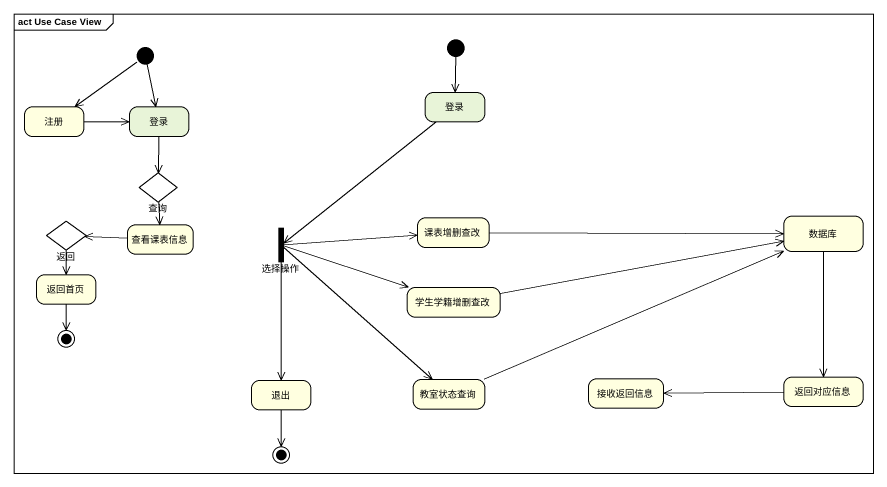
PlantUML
@startuml
mainframe act Use Case View
hide empty description
state initial1 <<start>>
state initial2 <<start>>
state 注册 #FFFFE0
state 登录
state "登录" as 登录_2
state 查询 <<choice>>
state 返回 <<choice>>
state 查看课表信息 #FFFFE0
state 选择操作 <<fork>>
state 课表增删查改 #FFFFE0
state 数据库 #FFFFE0
state 返回首页 #FFFFE0
state 学生学籍增删查改 #FFFFE0
state final1 <<end>>
state 退出 #FFFFE0
state 教室状态查询 #FFFFE0
state 接收返回信息 #FFFFE0
state 返回对应信息 #FFFFE0
state final2 <<end>>
initial1 --> 登录_2
initial2 --> 注册
initial2 --> 登录
注册 -right-> 登录
登录 --> 查询
登录_2 --> 选择操作
查询 --> 查看课表信息
返回 --> 返回首页
查看课表信息 -left-> 返回
选择操作 -right-> 课表增删查改
选择操作 -right-> 学生学籍增删查改
选择操作 --> 退出
选择操作 --> 教室状态查询
课表增删查改 -right-> 数据库
数据库 --> 返回对应信息
返回首页 --> final1
学生学籍增删查改 -right-> 数据库
退出 --> final2
教室状态查询 -right-> 数据库
返回对应信息 -left-> 接收返回信息
@enduml
